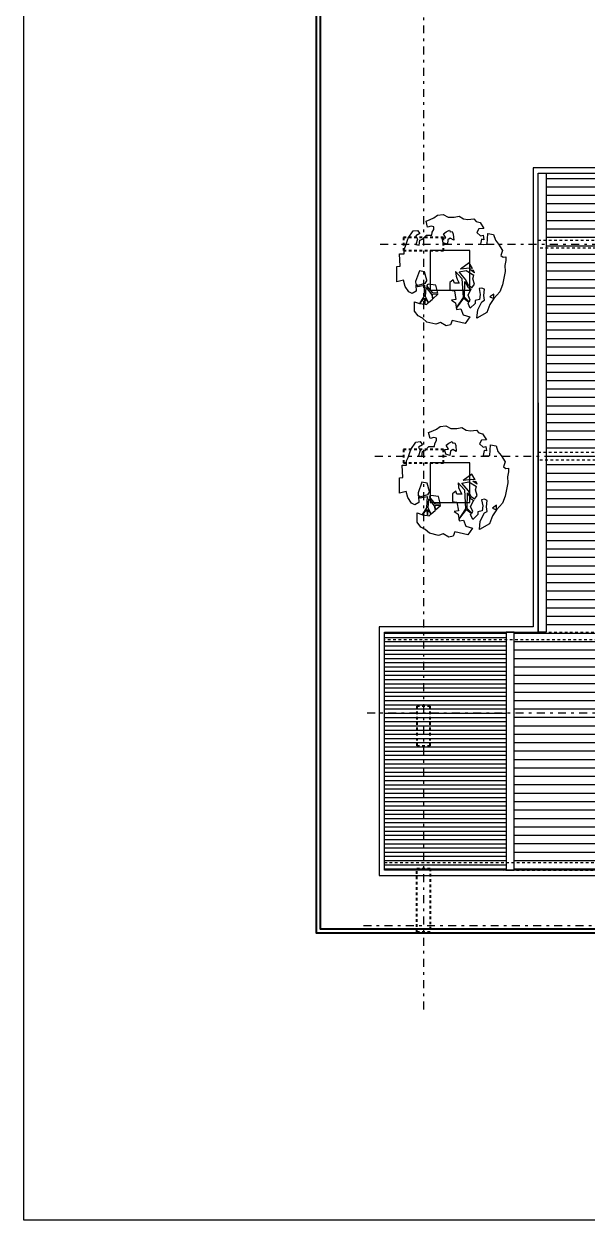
# Model space of a CAD drawing. Header units: millimetres. Extents: x 3781 to 4924, y 1639 to 1721.
# Drawn here: x 4865.09 to 4886.32, y 1639.4 to 1684.5 of the extents above; entities that cross this region are included whole.
import ezdxf

# ---------------------------------------------------------------- set-up
doc = ezdxf.new("R2010")
doc.units = ezdxf.units.MM
for name, pattern in [('CENTER', [0.7, 0.3, -0.2, 0, -0.2]), ('HIDDEN', [0.375, 0.25, -0.125]), ('HIDDEN2', [0.1875, 0.125, -0.0625])]:
    doc.linetypes.add(name, pattern=pattern)
doc.layers.get('Defpoints').update_dxf_attribs({"color": 255})
for name, color, linetype in [('1amobla', 2, 'Continuous'), ('AREA PARQUEO', 51, 'Continuous'), ('CIELOS', 2, 'Continuous'), ('E-BORDE LOSA', 4, 'Continuous'), ('EJE-ESTRUCTURA', 1, 'CENTER'), ('JCA_COTAS', 1, 'Continuous'), ('JCA_PROYECCIONES', 1, 'HIDDEN2')]:
    doc.layers.add(name, color=color, linetype=linetype)
doc.layers.add('Estructura', color=6, linetype='Continuous', lineweight=40)
doc.layers.add('Muro', color=4, linetype='Continuous', lineweight=40)

# ---------------------------------------------------------------- blocks, each defined once
blk = doc.blocks.new('ap-2')
for points in [[(-184.365, -96.715), (-184.25, -96.709), (-184.209, -96.782), (-184.24, -96.844), (-184.343, -96.916), (-184.457, -96.947), (-184.426, -97.071), (-184.716, -97.071), (-184.726, -97.009), (-184.954, -97.019), (-184.954, -96.936), (-185.037, -96.936), (-185.099, -96.905), (-185.254, -96.855), (-185.389, -96.763), (-185.399, -96.68), (-185.337, -96.639), (-185.295, -96.711), (-185.233, -96.68), (-185.13, -96.711), (-185.12, -96.649), (-185.213, -96.639), (-185.233, -96.587), (-185.306, -96.515), (-185.306, -96.412), (-185.367, -96.404), (-185.418, -96.373), (-185.465, -96.372), (-185.48, -96.425), (-185.461, -96.494), (-185.572, -96.521), (-185.601, -96.441), (-185.632, -96.373), (-185.685, -96.303), (-185.699, -96.195), (-185.647, -96.102), (-185.647, -95.988), (-185.668, -95.896), (-185.616, -95.813), (-185.606, -95.73), (-185.616, -95.617), (-185.564, -95.576), (-185.544, -95.503), (-185.431, -95.43), (-185.43, -95.524), (-185.357, -95.565), (-185.295, -95.493), (-185.306, -95.441), (-185.223, -95.431), (-185.233, -95.472), (-185.14, -95.493), (-185.13, -95.441), (-185.14, -95.369), (-185.34, -95.356), (-185.32, -95.251), (-185.213, -95.214), (-185.14, -95.152), (-185.016, -95.079), (-184.923, -95.11), (-184.892, -95.068), (-184.902, -95.017), (-184.83, -95.017), (-184.737, -95.037), (-184.623, -95.027), (-184.374, -95.079), (-184.24, -95.13), (-184.116, -95.244), (-184.199, -95.244), (-184.147, -95.316), (-184.116, -95.244), (-184.002, -95.316), (-183.849, -95.373), (-183.741, -95.565), (-183.901, -95.547), (-184.054, -95.471), (-184.085, -95.419), (-184.168, -95.43), (-184.292, -95.419), (-184.312, -95.471), (-184.302, -95.522), (-184.188, -95.502), (-184.095, -95.512), (-184.074, -95.595), (-184.023, -95.595), (-183.93, -95.688), (-184.023, -95.729), (-184.047, -95.713)], [(-184.598, -95.606), (-184.652, -95.685), (-184.648, -95.63)], [(-184.598, -95.606), (-184.602, -95.605), (-184.648, -95.63)], [(-184.313, -95.655), (-184.385, -95.605), (-184.488, -95.636), (-184.554, -95.618)], [(-184.678, -95.647), (-184.788, -95.708), (-184.669, -95.868)], [(-184.678, -95.647), (-184.685, -95.704), (-184.669, -95.868)], [(-184.619, -95.895), (-184.639, -95.763), (-184.554, -95.618)], [(-184.625, -95.965), (-184.533, -95.955), (-184.476, -95.932), (-184.406, -95.894), (-184.406, -95.987), (-184.468, -96.008), (-184.416, -96.069), (-184.271, -96.069), (-184.261, -95.987), (-184.095, -95.956), (-184.085, -96.038), (-184.033, -95.966), (-183.909, -95.946), (-183.919, -95.863), (-183.805, -95.822), (-183.767, -95.695), (-183.645, -95.78), (-183.702, -96.028), (-183.702, -96.028), (-183.619, -96.059), (-183.598, -96.142), (-183.661, -96.245), (-183.63, -96.338), (-183.671, -96.503), (-183.743, -96.586), (-183.743, -96.586), (-183.785, -96.668), (-183.878, -96.74), (-184.054, -96.74), (-184.023, -96.647), (-184.023, -96.646)], [(-184.625, -95.965), (-184.492, -95.843), (-184.13, -95.823)], [(-184.313, -95.655), (-184.359, -95.717), (-184.469, -95.772), (-184.619, -95.895)], [(-184.053, -95.708), (-184.139, -95.793), (-184.435, -95.789), (-184.321, -95.726), (-184.29, -95.671)], [(-184.053, -95.708), (-184.085, -95.688), (-184.178, -95.729), (-184.281, -95.677), (-184.29, -95.671)], [(-184.13, -95.823), (-183.939, -95.951)], [(-184.12, -95.809), (-184.047, -95.713)], [(-183.93, -95.949), (-184.12, -95.809)], [(-185.333, -96.19), (-185.369, -96.14), (-185.403, -96.079), (-185.373, -96.064), (-185.377, -96.03), (-185.325, -96.009), (-185.216, -95.999), (-185.251, -96.068), (-185.22, -96.112), (-185.14, -96.119), (-185.166, -96.199), (-185.252, -96.215), (-185.256, -96.146), (-185.333, -96.19)], [(-184.459, -96.504), (-184.617, -96.549), (-184.633, -96.647), (-184.435, -96.718), (-184.382, -96.716)], [(-184.459, -96.504), (-184.395, -96.544), (-184.36, -96.67), (-184.382, -96.716)], [(-184.212, -96.3), (-184.366, -96.338), (-184.385, -96.482), (-184.386, -96.483)], [(-184.212, -96.3), (-184.221, -96.394), (-184.356, -96.508), (-184.386, -96.483)], [(-184.037, -96.473), (-184.15, -96.532), (-184.324, -96.516), (-184.186, -96.414), (-184.102, -96.4)], [(-184.111, -96.39), (-184.194, -96.296), (-184.203, -96.298)], [(-184.111, -96.39), (-184.198, -96.398), (-184.203, -96.298)], [(-184.006, -96.537), (-184.123, -96.532), (-184.032, -96.479)], [(-184.037, -96.473), (-184.102, -96.4)], [(-184.006, -96.537), (-184.002, -96.513), (-184.032, -96.479)], [(-184.365, -96.715), (-184.34, -96.678), (-184.368, -96.548), (-184.15, -96.56), (-184.023, -96.646)], [(-184.021, -96.639), (-184.123, -96.552), (-184.007, -96.549)], [(-184.021, -96.639), (-184.007, -96.549)]]:
    blk.add_lwpolyline(points)
blk = doc.blocks.new('estruct terraza')
at = {"layer": 'EJE-ESTRUCTURA'}
for p, q in [((2515, -5855.354), (2515, -5914.914)), ((2513.363, -5885.999), (2544.533, -5885.999)), ((2513.163, -5893.999), (2544.533, -5893.999)), ((2512.87, -5903.674), (2544.533, -5903.674)), ((2512.731, -5911.699), (2544.533, -5911.699))]:
    blk.add_line(p, q, dxfattribs=at)
at = {"layer": 'Estructura', "color": 1, "linetype": 'HIDDEN2', "ltscale": 0.3}
for points in [[(2514.25, -5885.749), (2514.25, -5886.249), (2515.75, -5886.249), (2515.75, -5885.749)], [(2514.25, -5893.749), (2514.25, -5894.249), (2515.75, -5894.249), (2515.75, -5893.749)], [(2515.25, -5904.924), (2515.25, -5903.424), (2514.75, -5903.424), (2514.75, -5904.924)], [(2515.25, -5909.549), (2515.25, -5911.949), (2514.75, -5911.949), (2514.75, -5909.549)]]:
    blk.add_lwpolyline(points, close=True, dxfattribs=at)
blk = doc.blocks.new('estructura cubiertas')
at = {"layer": 'EJE-ESTRUCTURA'}
for p, q in [((2115, -5855.354), (2115, -5914.914)), ((2113.363, -5885.999), (2144.533, -5885.999)), ((2113.163, -5893.999), (2144.533, -5893.999)), ((2112.87, -5903.674), (2144.533, -5903.674)), ((2112.731, -5911.699), (2144.533, -5911.699))]:
    blk.add_line(p, q, dxfattribs=at)
at = {"layer": 'Estructura', "color": 1, "linetype": 'HIDDEN2', "ltscale": 0.3}
for points in [[(2114.25, -5885.749), (2114.25, -5886.249), (2115.75, -5886.249), (2115.75, -5885.749)], [(2114.25, -5893.749), (2114.25, -5894.249), (2115.75, -5894.249), (2115.75, -5893.749)], [(2115.25, -5904.924), (2115.25, -5903.424), (2114.75, -5903.424), (2114.75, -5904.924)], [(2115.25, -5909.549), (2115.25, -5911.949), (2114.75, -5911.949), (2114.75, -5909.549)]]:
    blk.add_lwpolyline(points, close=True, dxfattribs=at)

msp = doc.modelspace()

# ---------------------------------------------------------------- hatches: boundary and pattern name
at = {"layer": 'E-BORDE LOSA', "ltscale": 0.01}
h = msp.add_hatch(dxfattribs=at)
h.set_pattern_fill('ANSI31', color=251, scale=0.1, angle=135)
h.set_pattern_definition([(180, (2547.37564, 7637.20172), (-3e-17, -0.3175), [])])
h.paths.add_polyline_path([(4883.572, 1652.59), (4887.357, 1652.59), (4887.357, 1659.149), (4887.657, 1659.149), (4887.657, 1678.881), (4884.784, 1678.853), (4884.785, 1661.574), (4883.572, 1661.575)])
h = msp.add_hatch(dxfattribs=at)
h.set_pattern_fill('ANSI31', color=251, scale=0.05, angle=135)
h.set_pattern_definition([(180, (2550.93322, 7619.89487), (-1e-17, -0.15875), [])])
h.paths.add_polyline_path([(4878.679, 1652.589), (4883.273, 1652.589), (4883.271, 1661.575), (4878.677, 1661.575)])

# ---------------------------------------------------------------- linework, layer by layer
at = {"layer": '1amobla', "color": 7, "linetype": 'Continuous', "ltscale": 0.3, "true_color": 0xffffff}
msp.add_lwpolyline([(4865.087, 1712.387), (4923.535, 1712.387), (4923.535, 1639.402), (4865.087, 1639.402)], close=True, dxfattribs=at)
at = {"layer": 'AREA PARQUEO', "color": 2}
for points in [[(4880.407, 1675.953), (4880.407, 1674.458), (4881.907, 1674.458), (4881.907, 1675.953)], [(4880.407, 1667.953), (4880.407, 1666.458), (4881.907, 1666.458), (4881.907, 1667.953)]]:
    msp.add_lwpolyline(points, close=True, dxfattribs=at)
at = {"layer": 'CIELOS', "ltscale": 0.01}
msp.add_lwpolyline([(4887.357, 1652.59), (4878.678, 1652.59), (4878.678, 1661.575), (4884.484, 1661.575), (4884.484, 1678.881), (4899.058, 1678.881), (4899.058, 1668.303), (4903.73, 1668.303), (4903.729, 1661.628), (4903.93, 1661.629), (4903.93, 1668.503), (4899.258, 1668.503), (4899.258, 1679.081), (4884.284, 1679.081), (4884.284, 1661.775), (4878.478, 1661.775), (4878.478, 1652.39), (4887.357, 1652.39), (4887.357, 1652.59)], dxfattribs=at)
for points in [[(4884.484, 1678.881), (4884.784, 1678.881), (4884.785, 1661.574), (4884.485, 1661.574)], [(4883.572, 1661.575), (4883.272, 1661.575), (4883.272, 1652.59), (4883.572, 1652.59)]]:
    msp.add_lwpolyline(points, close=True, dxfattribs=at)
at = {"layer": 'JCA_PROYECCIONES', "ltscale": 0.01}
for points in [[(4884.484, 1676.053), (4884.484, 1676.353), (4899.058, 1676.353), (4899.058, 1676.053)], [(4884.484, 1668.053), (4884.484, 1668.353), (4903.841, 1668.353), (4903.841, 1668.053)], [(4878.678, 1661.275), (4878.678, 1661.575), (4895.909, 1661.573), (4895.909, 1661.273)], [(4878.678, 1652.59), (4878.678, 1652.89), (4887.357, 1652.888), (4887.357, 1652.588)]]:
    msp.add_lwpolyline(points, close=True, dxfattribs=at)
at = {"layer": 'Muro', "color": 1}
for points in [[(4890.472, 1704.659), (4876.113, 1704.659), (4876.113, 1650.234), (4887.358, 1650.235)], [(4893.88, 1702.863), (4890.322, 1702.863), (4890.322, 1704.509), (4876.263, 1704.509), (4876.263, 1650.384), (4887.358, 1650.385)]]:
    msp.add_lwpolyline(points, dxfattribs=at)

# ---------------------------------------------------------------- block references
at = {"layer": 'Defpoints'}
msp.add_blockref('estruct terraza', (2365.156, 7562.202), dxfattribs=at)
at = {"layer": 'JCA_COTAS', "xscale": 2, "yscale": 2, "zscale": 2, "rotation": 270.0000001197043}
for p in [(5073.291, 1305.921), (5073.39, 1297.954)]:
    msp.add_blockref('ap-2', p, dxfattribs=at)
at = {"layer": 'Muro', "linetype": 'HIDDEN'}
msp.add_blockref('estructura cubiertas', (2765.156, 7562.202), dxfattribs=at)

doc.saveas('drawing.dxf')
